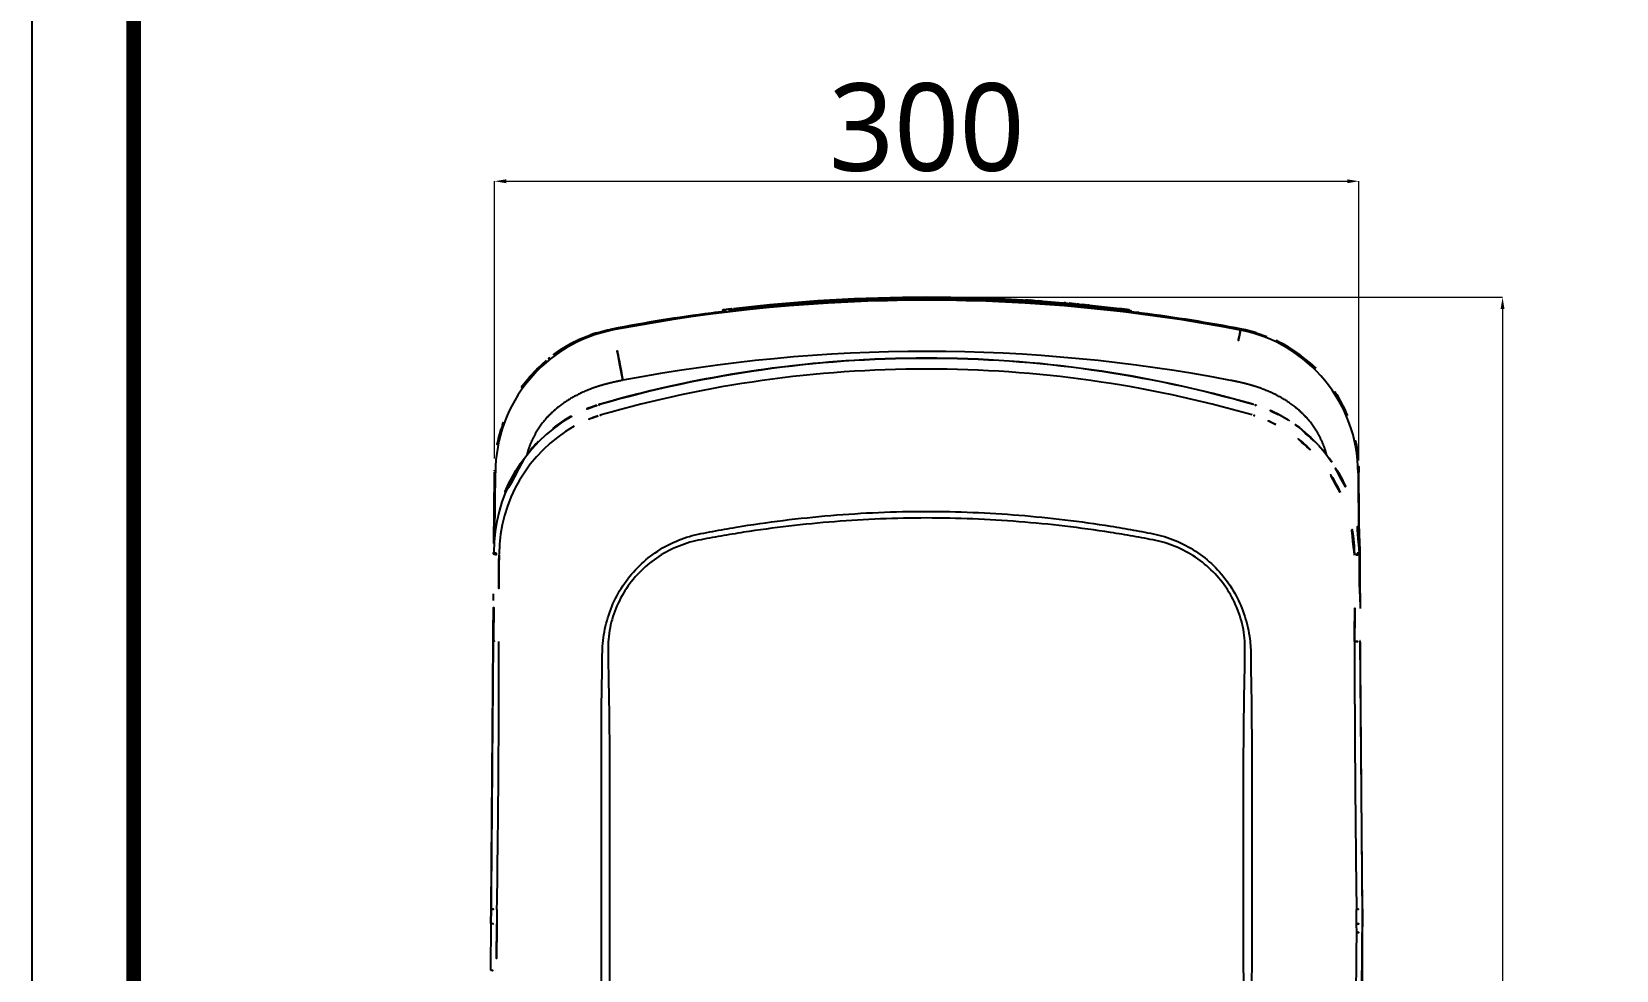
# Model space of a CAD drawing. Extents: x 16296660632 to 16296680496, y -37409619871 to -37409616057.
# Drawn here: x 16296678326 to 16296678869, y -37409616921 to -37409616600 of the extents above; entities that cross this region are included whole.
import ezdxf

# ---------------------------------------------------------------- set-up
doc = ezdxf.new("R2010")
doc.units = 0
doc.header["$LTSCALE"] = 10
doc.header["$MEASUREMENT"] = 0
doc.header["$PDMODE"] = 3
doc.header["$PDSIZE"] = -10
doc.layers.get('0').update_dxf_attribs({"linetype": 'CONTINUOUS'})
doc.layers.get('DEFPOINTS').update_dxf_attribs({"linetype": 'CONTINUOUS'})
for name, color, linetype in [('5', 7, 'CONTINUOUS'), ('BACK_CASE_DADA_2', 7, 'CONTINUOUS'), ('BACK_LED_PCB_CAS', 7, 'CONTINUOUS'), ('BACK_TOP_COVER', 7, 'CONTINUOUS'), ('FRONT_CASE_DADA_', 7, 'CONTINUOUS'), ('MIDDLE_CASE_DADA', 7, 'CONTINUOUS'), ('자바로고WINDOW', 7, 'CONTINUOUS')]:
    doc.layers.add(name, color=color, linetype=linetype)
doc.styles.add('Daelim Dimension', font='')
doc.styles.get('Daelim Dimension').set_extended_font_data('NanumGothic')
doc.dimstyles.new('DEFAULT', dxfattribs={"dimscale": 2, "dimtxt": 2, "dimasz": 2, "dimexe": 0, "dimexo": 2, "dimgap": 1, "dimtad": 1, "dimdec": 1, "dimzin": 9, "dimdsep": 46, "dimtxsty": 'Daelim Dimension', "dimcen": 0.5, "dimclrd": 252, "dimclre": 252, "dimclrt": 3, "dimadec": 1, "dimazin": 0, "dimtfac": 1, "dimtdec": 1, "dimtix": 1, "dimtmove": 0, "dimatfit": 3, "dimfxl": 1, "dimtolj": 1, "dimtzin": 1, "dimlwd": 9, "dimlwe": 9, "dimarcsym": 0})

# ---------------------------------------------------------------- blocks, each defined once
blk = doc.blocks.new('*D1')
at = {"layer": '5', "color": 5, "lineweight": 9, "transparency": 16777216}
for p, q in [((16296678484.891411, -37409616746.129936), (16296678484.891411, -37409616651.217453)), ((16296678488.891411, -37409616651.217453), (16296678776.81185, -37409616651.217453)), ((16296678780.81185, -37409616746.837349), (16296678780.81185, -37409616651.217453))]:
    blk.add_line(p, q, dxfattribs=at)
at = {"layer": '5', "color": 5, "transparency": 16777216}
for points in [[(16296678488.891411, -37409616650.550789), (16296678488.891411, -37409616651.884117), (16296678484.891411, -37409616651.217453)], [(16296678776.81185, -37409616650.550789), (16296678776.81185, -37409616651.884117), (16296678780.81185, -37409616651.217453)]]:
    blk.add_solid(points, dxfattribs=at)
at = {"layer": 'DEFPOINTS', "color": 0, "transparency": 16777216}
for p in [(16296678780.81185, -37409616651.217453), (16296678484.891411, -37409616750.129936), (16296678780.81185, -37409616750.837349)]:
    blk.add_point(p, dxfattribs=at)
at = {"layer": '5', "color": 7, "transparency": 16777216, "insert": (16296678632.851629, -37409616632.865517), "char_height": 30, "attachment_point": 5, "style": 'Daelim Dimension'}
blk.add_mtext('\\A1;300', dxfattribs=at)
blk = doc.blocks.new('*D2')
at = {"layer": '5', "color": 5, "lineweight": 9, "transparency": 16777216}
for p, q in [((16296678636.77738, -37409616690.96722), (16296678829.97749, -37409616690.96722)), ((16296678829.97749, -37409616694.96722), (16296678829.97749, -37409617244.3958)), ((16296678636.77738, -37409617248.3958), (16296678829.97749, -37409617248.3958))]:
    blk.add_line(p, q, dxfattribs=at)
at = {"layer": '5', "color": 5, "transparency": 16777216}
for points in [[(16296678829.31082, -37409616694.96722), (16296678830.64415, -37409616694.96722), (16296678829.97749, -37409616690.96722)], [(16296678829.31082, -37409617244.3958), (16296678830.64415, -37409617244.3958), (16296678829.97749, -37409617248.3958)]]:
    blk.add_solid(points, dxfattribs=at)
at = {"layer": 'DEFPOINTS', "color": 0, "transparency": 16777216}
for p in [(16296678632.77738, -37409616690.96722), (16296678632.77738, -37409617248.3958), (16296678829.97749, -37409617248.3958)]:
    blk.add_point(p, dxfattribs=at)
at = {"layer": '5', "color": 7, "transparency": 16777216, "insert": (16296678811.81869, -37409616969.6815), "char_height": 30, "attachment_point": 5, "rotation": 90, "style": 'Daelim Dimension'}
blk.add_mtext('\\A1;557', dxfattribs=at)

msp = doc.modelspace()

# ---------------------------------------------------------------- linework, layer by layer
at = {"ltscale": 0.5}
msp.add_lwpolyline([(16296678326.42292, -37409617646.812927), (16296680496.42292, -37409617646.812927), (16296680496.42292, -37409616056.812927), (16296678326.42292, -37409616056.812927)], close=True, dxfattribs=at)
at = {"color": 5, "linetype": 'ByBlock', "lineweight": 200, "const_width": 5}
msp.add_lwpolyline([(16296678361.316879, -37409617578.73053), (16296680461.316879, -37409617578.73053), (16296680461.316879, -37409616093.73053), (16296678361.316879, -37409616093.73053)], close=True, dxfattribs=at)
at = {"layer": 'BACK_CASE_DADA_2', "color": 7, "linetype": 'Continuous', "ltscale": 25.4}
for p, q in [((16296678559.148109, -37409616696.344681), (16296678559.007971, -37409616696.362923)), ((16296678560.32593, -37409616696.193321), (16296678559.148109, -37409616696.346443)), ((16296678559.148109, -37409616696.344681), (16296678559.148109, -37409616696.407143)), ((16296678562.67738, -37409616695.897217), (16296678560.32593, -37409616696.193321)), ((16296678702.87738, -37409616695.89534), (16296678702.87738, -37409616695.897018)), ((16296678705.459141, -37409616696.22065), (16296678706.406639, -37409616696.342842)), ((16296678706.406639, -37409616696.344727), (16296678706.406639, -37409616696.342842)), ((16296678519.87602, -37409616703.125168), (16296678523.5453, -37409616702.152443)), ((16296678740.670389, -37409616701.870697), (16296678740.670389, -37409616701.870537)), ((16296678742.011881, -37409616702.137459), (16296678741.81756, -37409616702.09343)), ((16296678742.011881, -37409616702.146553), (16296678742.011881, -37409616702.137459)), ((16296678742.011881, -37409616702.146553), (16296678742.012171, -37409616702.13752)), ((16296678742.011881, -37409616702.146584), (16296678742.011881, -37409616702.146553)), ((16296678745.67071, -37409616703.183037), (16296678745.680031, -37409616703.10881)), ((16296678745.680031, -37409616703.10881), (16296678749.2563, -37409616704.346321)), ((16296678508.34903, -37409616708.359413), (16296678508.8895, -37409616708.028687)), ((16296678510.854441, -37409616706.904861), (16296678508.8895, -37409616708.028687)), ((16296678510.854441, -37409616706.904861), (16296678510.855129, -37409616706.904503)), ((16296678760.621059, -37409616710.610924), (16296678756.69109, -37409616707.987839)), ((16296678499.605591, -37409616715.302933), (16296678502.722191, -37409616712.438507)), ((16296678764.85639, -37409616714.137779), (16296678760.621059, -37409616710.610924)), ((16296678764.85639, -37409616714.137779), (16296678766.002701, -37409616715.245613)), ((16296678780.49276, -37409616745.769257), (16296678780.52725, -37409616745.765953)), ((16296678484.685471, -37409616775.312462), (16296678484.872101, -37409616752.006157)), ((16296678484.872061, -37409616752.006157), (16296678484.88262, -37409616750.810333)), ((16296678780.818821, -37409616751.477272), (16296678780.81185, -37409616750.837349)), ((16296678780.822001, -37409616751.947121), (16296678780.818821, -37409616751.477272)), ((16296678780.81897, -37409616751.947121), (16296678780.822001, -37409616751.947121)), ((16296678780.822359, -37409616752.005791), (16296678780.822001, -37409616751.947121)), ((16296678781.0173, -37409616776.350853), (16296678780.822359, -37409616752.005791))]:
    msp.add_line(p, q, dxfattribs=at)
for centre, radius, start, end in [((16296678631.98782, -37409617256.973969), 565.341319, 97.41699067, 100.90486059), ((16296678706.22924, -37409616644.548668), 51.640606, 266.22788415, 266.27849346), ((16296678632.48262, -37409617264.98185), 573.423825, 82.688467683, 82.948450947), ((16296678634.054489, -37409617253.778648), 562.111659, 79.06646122, 82.60464454), ((16296678534.35347, -37409616750.350677), 49.39479, 107.04339322, 114.12067348), ((16296678534.48493, -37409616750.86171), 49.922622, 100.90837718, 102.65805771), ((16296678635.04925, -37409617248.533073), 556.772626, 78.94427616, 79.06455422), ((16296678730.50572, -37409616753.000053), 52.147827, 73.08292813, 77.25264977), ((16296678731.467079, -37409616750.076622), 49.068489, 59.06559322, 68.74377945), ((16296678534.15703, -37409616749.880173), 48.887895, 121.86378029, 127.11093261), ((16296678534.219629, -37409616750.048264), 49.064089, 114.12242713, 118.43780373), ((16296678533.897659, -37409616749.5224), 48.44713, 128.50350715, 130.05289937), ((16296678730.42972, -37409616750.80719), 50.299738, 25.52957436, 44.9908043), ((16296678535.384331, -37409616750.869614), 50.449059, 135.17031382, 160.1377476), ((16296678729.952669, -37409616751.068222), 50.842715, 24.04224721, 25.56345004), ((16296678729.908569, -37409616751.089317), 50.891585, 22.77277739, 24.04366746), ((16296678729.75573, -37409616751.150688), 51.056265, 6.05417214, 22.76993604), ((16296678535.96196, -37409616751.12915), 51.08034, 162.87091736, 165.02395214), ((16296678535.921061, -37409616751.111259), 51.035985, 160.08710527, 162.87641307), ((16296678729.7491, -37409616751.159286), 51.063766, 0.36107323, 6.06296976)]:
    msp.add_arc(centre, radius, start, end, dxfattribs=at)
at = {"layer": 'BACK_LED_PCB_CAS', "color": 7, "linetype": 'Continuous', "ltscale": 25.4}
for p, q in [((16296678562.77738, -37409616695.807327), (16296678562.77738, -37409616696.018913)), ((16296678566.77738, -37409616695.3797), (16296678566.718309, -37409616694.883202)), ((16296678566.77738, -37409616695.3797), (16296678566.77738, -37409616695.65213)), ((16296678698.836451, -37409616694.883202), (16296678698.77738, -37409616695.3797)), ((16296678698.77738, -37409616695.3797), (16296678698.77738, -37409616695.65213)), ((16296678702.77738, -37409616695.807327), (16296678702.77738, -37409616695.996986)), ((16296678702.77738, -37409616695.807327), (16296678702.77738, -37409616696.008202))]:
    msp.add_line(p, q, dxfattribs=at)
for centre, radius, start, end in [((16296678632.77738, -37409617250.103172), 559.135955, 83.21494236, 96.78505764), ((16296678632.77738, -37409617250.103172), 558.635955, 83.21494236, 96.78505764), ((16296678641.93924, -37409617417.356232), 725.878381, 95.943430095, 96.260939114), ((16296678563.27738, -37409616695.807327), 0.5, 97.14670412, 180), ((16296678702.27738, -37409616695.807327), 0.5, 0, 82.85329588)]:
    msp.add_arc(centre, radius, start, end, dxfattribs=at)
for points, knots in [([(16296678563.21517, -37409616695.311211), (16296678563.21517, -37409616695.311211), (16296678563.23805, -37409616695.308342), (16296678563.32762, -37409616695.297127), (16296678563.395439, -37409616695.288643), (16296678563.57214, -37409616695.266563), (16296678563.68021, -37409616695.25309), (16296678563.9354, -37409616695.221367), (16296678564.083639, -37409616695.202988), (16296678564.407049, -37409616695.163048), (16296678564.58345, -37409616695.141327), (16296678564.966351, -37409616695.094414), (16296678565.169241, -37409616695.069656), (16296678565.58947, -37409616695.018631), (16296678565.809561, -37409616694.992027), (16296678566.260099, -37409616694.937866), (16296678566.487921, -37409616694.910606), (16296678566.718309, -37409616694.883202)], [0, 0, 0, 0, 0.125, 0.125, 0.25, 0.25, 0.375, 0.375, 0.5, 0.5, 0.625, 0.625, 0.75, 0.75, 0.875, 0.875, 1, 1, 1, 1]), ([(16296678698.836451, -37409616694.883202), (16296678699.06687, -37409616694.910606), (16296678699.29348, -37409616694.937721), (16296678699.739361, -37409616694.991333), (16296678699.96089, -37409616695.018097), (16296678700.38414, -37409616695.069489), (16296678700.58497, -37409616695.093987), (16296678700.96525, -37409616695.140587), (16296678701.14572, -37409616695.162804), (16296678701.46958, -37409616695.202797), (16296678701.614981, -37409616695.220833), (16296678701.871929, -37409616695.252762), (16296678701.98177, -37409616695.266457), (16296678702.245781, -37409616695.299431), (16296678702.339581, -37409616695.311211), (16296678702.339581, -37409616695.311211)], [0, 0, 0, 0, 0.125, 0.125, 0.25, 0.25, 0.375, 0.375, 0.5, 0.5, 0.625, 0.625, 0.75, 0.75, 1, 1, 1, 1]), ([(16296678702.77738, -37409616695.807327), (16296678702.77738, -37409616695.807327), (16296678702.751329, -37409616695.804466), (16296678702.649309, -37409616695.793289), (16296678702.57206, -37409616695.784828), (16296678702.370689, -37409616695.762817), (16296678702.247499, -37409616695.749367), (16296678701.95657, -37409616695.717743), (16296678701.78746, -37409616695.699387), (16296678701.418369, -37409616695.6595), (16296678701.21703, -37409616695.637817), (16296678700.779961, -37409616695.590958), (16296678700.54797, -37409616695.566177), (16296678700.067801, -37409616695.515167), (16296678699.816441, -37409616695.488579), (16296678699.30126, -37409616695.434387), (16296678699.040779, -37409616695.40712), (16296678698.77738, -37409616695.3797)], [0, 0, 0, 0, 0.125, 0.125, 0.25, 0.25, 0.375, 0.375, 0.5, 0.5, 0.625, 0.625, 0.75, 0.75, 0.875, 0.875, 1, 1, 1, 1])]:
    msp.add_open_spline(points, degree=3, knots=knots, dxfattribs=at)
at = {"layer": 'BACK_TOP_COVER', "color": 7, "linetype": 'Continuous', "ltscale": 25.4}
for p, q in [((16296678665.45389, -37409616691.922859), (16296678665.45389, -37409616691.822693)), ((16296678665.454069, -37409616691.922867), (16296678665.454069, -37409616691.822701)), ((16296678667.469311, -37409616692.044487), (16296678667.469311, -37409616691.944313)), ((16296678668.07029, -37409616692.082176), (16296678668.07029, -37409616691.981979)), ((16296678668.27738, -37409616691.995499), (16296678668.27738, -37409616692.095306)), ((16296678669.27738, -37409616692.159843), (16296678669.27738, -37409616692.059624)), ((16296678669.48447, -37409616692.173424), (16296678669.48447, -37409616692.073196)), ((16296678669.48451, -37409616692.173424), (16296678669.48451, -37409616692.073196)), ((16296678672.10087, -37409616692.351723), (16296678672.10087, -37409616692.251472)), ((16296678679.077379, -37409616692.887482), (16296678679.077379, -37409616692.787132)), ((16296678680.454069, -37409616693.003593), (16296678680.454069, -37409616692.903221)), ((16296678682.469311, -37409616693.179718), (16296678682.469311, -37409616693.079323)), ((16296678683.07029, -37409616693.233673), (16296678683.07029, -37409616693.133263)), ((16296678683.27738, -37409616693.15255), (16296678683.27738, -37409616693.252411)), ((16296678683.777411, -37409616693.297989), (16296678683.777411, -37409616693.197571)), ((16296678683.777411, -37409616693.197571), (16296678683.77751, -37409616693.197578)), ((16296678683.77751, -37409616693.297997), (16296678683.77751, -37409616693.197578)), ((16296678684.77746, -37409616693.390488), (16296678684.77746, -37409616693.290047)), ((16296678687.10087, -37409616693.612396), (16296678687.10087, -37409616693.511917)), ((16296678688.477381, -37409616693.748497), (16296678688.477381, -37409616693.647987))]:
    msp.add_line(p, q, dxfattribs=at)
for centre, start, end in [((16296678632.77738, -37409617250.103172), 86.44340727, 86.65020512), ((16296678632.77738, -37409617250.103172), 86.38175548, 86.44340727), ((16296678632.77738, -37409617250.103172), 85.96785794, 86.23652759), ((16296678632.77738, -37409617250.103172), 85.10944713, 85.25091535), ((16296678632.77738, -37409617250.103172), 84.90212653, 85.10944713), ((16296678632.77738, -37409617250.103172), 84.84033865, 84.90212653), ((16296678632.777361, -37409617250.103172), 84.767588, 84.81902701), ((16296678632.77738, -37409617250.103172), 84.6647393, 84.767588), ((16296678632.77738, -37409617250.103172), 84.42552871, 84.6647393), ((16296678632.77738, -37409617250.103172), 84.28386108, 84.42552871)]:
    msp.add_arc(centre, 559.235955, start, end, dxfattribs=at)
msp.add_open_spline([(16296678668.27742, -37409616691.995117), (16296678668.27742, -37409616691.995117), (16296678668.2819, -37409616691.995399), (16296678668.29076, -37409616691.995956), (16296678668.303591, -37409616691.99678), (16296678668.32597, -37409616691.998207), (16296678668.35602, -37409616692.000122), (16296678668.386089, -37409616692.002037), (16296678668.424681, -37409616692.004501), (16296678668.468599, -37409616692.007309), (16296678668.512581, -37409616692.010117), (16296678668.56312, -37409616692.013359), (16296678668.61602, -37409616692.016747), (16296678668.669029, -37409616692.020157), (16296678668.72588, -37409616692.023819), (16296678668.78187, -37409616692.027443), (16296678668.837931, -37409616692.031052), (16296678668.89468, -37409616692.034721), (16296678668.947411, -37409616692.038139), (16296678669.000151, -37409616692.041557), (16296678669.050329, -37409616692.044823), (16296678669.093781, -37409616692.047653), (16296678669.137171, -37409616692.050468), (16296678669.175051, -37409616692.05294), (16296678669.20426, -37409616692.05484), (16296678669.2334, -37409616692.056747), (16296678669.2547, -37409616692.058144), (16296678669.26638, -37409616692.058899), (16296678669.27367, -37409616692.05938), (16296678669.27738, -37409616692.059624), (16296678669.27738, -37409616692.059624)], degree=3, knots=[0.49999663357, 0.49999663357, 0.49999663357, 0.49999663357, 0.53697166201, 0.53697166201, 0.53697166201, 0.59051285164, 0.59051285164, 0.59051285164, 0.64409847776, 0.64409847776, 0.64409847776, 0.69777982323, 0.69777982323, 0.69777982323, 0.75156796472, 0.75156796472, 0.75156796472, 0.80542798477, 0.80542798477, 0.80542798477, 0.85929248539, 0.85929248539, 0.85929248539, 0.91309036997, 0.91309036997, 0.91309036997, 0.96677904018, 0.96677904018, 0.96677904018, 1, 1, 1, 1], dxfattribs=at)
at = {"layer": 'FRONT_CASE_DADA_', "color": 7, "linetype": 'Continuous', "ltscale": 25.4}
for p, q in [((16296678519.87541, -37409616727.913368), (16296678519.9027, -37409616727.999893)), ((16296678520.91431, -37409616727.604881), (16296678521.07192, -37409616727.559464)), ((16296678520.91431, -37409616727.604881), (16296678520.93885, -37409616727.692192)), ((16296678744.251949, -37409616731.250549), (16296678744.23291, -37409616731.245117)), ((16296678744.61557, -37409616727.693413), (16296678744.635201, -37409616727.623558)), ((16296678744.635389, -37409616727.622887), (16296678744.636129, -37409616727.620239)), ((16296678744.635559, -37409616727.700363), (16296678744.635389, -37409616727.625763)), ((16296678744.635571, -37409616727.620796), (16296678744.639879, -37409616727.606071)), ((16296678745.67988, -37409616727.909126), (16296678745.646761, -37409616727.899147)), ((16296678745.67988, -37409616727.913612), (16296678745.654209, -37409616727.996002)), ((16296678745.654209, -37409616727.996002), (16296678745.654779, -37409616727.99633)), ((16296678745.68116, -37409616727.909508), (16296678745.67988, -37409616727.909126)), ((16296678745.67988, -37409616727.909126), (16296678745.67988, -37409616727.913612)), ((16296678745.68116, -37409616727.909508), (16296678745.67988, -37409616727.913612)), ((16296678753.21475, -37409616731.016823), (16296678753.17263, -37409616731.097481)), ((16296678753.17263, -37409616731.097481), (16296678753.172729, -37409616731.097588)), ((16296678756.693581, -37409616733.009033), (16296678753.21475, -37409616731.016823)), ((16296678511.22559, -37409616731.645142), (16296678511.22559, -37409616731.749519)), ((16296678756.693581, -37409616733.009033), (16296678756.693581, -37409616733.009064)), ((16296678763.346359, -37409616738.00795), (16296678760.437599, -37409616735.603104)), ((16296678499.864901, -37409616740.346786), (16296678499.864901, -37409616740.346878)), ((16296678765.740219, -37409616740.30304), (16296678763.346359, -37409616738.00795)), ((16296678765.670919, -37409616740.369766), (16296678765.671141, -37409616740.370003)), ((16296678765.740219, -37409616740.30304), (16296678765.67095, -37409616740.369751)), ((16296678765.67095, -37409616740.369751), (16296678765.671049, -37409616740.36985)), ((16296678765.671141, -37409616740.370003), (16296678765.67095, -37409616740.369751)), ((16296678766.951639, -37409616741.585938), (16296678765.740219, -37409616740.30304)), ((16296678494.99514, -37409616746.124557), (16296678494.99514, -37409616746.124634)), ((16296678776.18416, -37409616755.876137), (16296678776.18449, -37409616755.876869)), ((16296678776.281851, -37409616755.833191), (16296678776.18432, -37409616755.876297)), ((16296678776.18432, -37409616755.876297), (16296678776.184401, -37409616755.876503)), ((16296678776.18449, -37409616755.876869), (16296678776.18432, -37409616755.876297)), ((16296678484.566509, -37409616778.849113), (16296678484.566771, -37409616778.739197)), ((16296678484.689989, -37409616778.849113), (16296678484.566509, -37409616778.849113)), ((16296678484.690201, -37409616778.739059), (16296678484.566771, -37409616778.739197)), ((16296678484.57085, -37409616778.325027), (16296678484.69409, -37409616778.325363)), ((16296678484.689989, -37409616778.849113), (16296678484.690189, -37409616778.739059)), ((16296678486.428801, -37409616779.265633), (16296678486.426069, -37409616779.38015)), ((16296678779.27389, -37409616779.272011), (16296678779.265169, -37409616778.901352)), ((16296678781.001909, -37409616778.375313), (16296678781.123529, -37409616778.375137)), ((16296678781.0054, -37409616778.37532), (16296678781.005989, -37409616778.739159)), ((16296678781.006001, -37409616778.739159), (16296678781.11887, -37409616778.739281)), ((16296678781.118839, -37409616778.738617), (16296678781.12661, -37409616778.738617)), ((16296678781.127781, -37409616778.738617), (16296678781.12661, -37409616778.738617)), ((16296678781.12701, -37409616778.375137), (16296678781.127781, -37409616778.738617)), ((16296678781.127781, -37409616778.738617), (16296678781.12804, -37409616778.848297)), ((16296678483.688959, -37409616900.454308), (16296678484.414499, -37409616808.656914)), ((16296678484.414499, -37409616808.656914), (16296678484.414511, -37409616808.655228)), ((16296678484.414499, -37409616808.656914), (16296678484.52704, -37409616808.657753)), ((16296678781.27878, -37409616808.656921), (16296678781.16898, -37409616808.657753)), ((16296678781.27877, -37409616808.655113), (16296678781.28005, -37409616808.655113)), ((16296678782.00559, -37409616900.454247), (16296678781.28005, -37409616808.655113)), ((16296678483.6462, -37409616905.454491), (16296678483.68895, -37409616900.455849)), ((16296678483.68895, -37409616900.455849), (16296678483.688959, -37409616900.454308)), ((16296678483.79236, -37409616900.456673), (16296678483.68895, -37409616900.455849)), ((16296678483.747049, -37409616905.455582), (16296678483.79236, -37409616900.456673)), ((16296678485.71995, -37409616900.571701), (16296678485.672991, -37409616905.57473)), ((16296678780.02256, -37409616905.566109), (16296678779.977539, -37409616900.571289)), ((16296678782.003889, -37409616900.455833), (16296678781.903589, -37409616900.455833)), ((16296678781.903589, -37409616900.455833), (16296678781.947029, -37409616905.454491)), ((16296678781.903601, -37409616900.457001), (16296678781.903589, -37409616900.455833)), ((16296678782.003889, -37409616900.456627), (16296678782.00559, -37409616900.454247)), ((16296678782.003889, -37409616900.456207), (16296678782.003889, -37409616900.455833)), ((16296678782.003889, -37409616900.456207), (16296678782.003889, -37409616900.456627)), ((16296678782.00559, -37409616900.454247), (16296678782.046499, -37409616905.454491)), ((16296678483.6462, -37409616905.454491), (16296678483.488791, -37409616921.454491)), ((16296678483.581289, -37409616921.454491), (16296678483.747061, -37409616905.454491)), ((16296678483.747061, -37409616905.454491), (16296678483.6462, -37409616905.454491)), ((16296678483.747061, -37409616905.454491), (16296678483.747049, -37409616905.455582)), ((16296678780.044371, -37409616908.538078), (16296678780.02256, -37409616905.566109)), ((16296678781.947029, -37409616905.454491), (16296678782.037769, -37409616905.454491)), ((16296678781.947029, -37409616905.454491), (16296678781.967779, -37409616908.456573)), ((16296678781.967779, -37409616908.456573), (16296678782.067261, -37409616908.456573)), ((16296678782.045679, -37409616905.454514), (16296678782.037769, -37409616905.454643)), ((16296678782.045679, -37409616905.454491), (16296678782.046499, -37409616905.454491)), ((16296678483.581289, -37409616921.454491), (16296678483.488791, -37409616921.454491)), ((16296678483.58131, -37409616921.454514), (16296678483.581289, -37409616921.454491))]:
    msp.add_line(p, q, dxfattribs=at)
for centre, radius, start, end in [((16296678632.730181, -37409617115.476562), 403.576535, 89.99322445, 106.08138235), ((16296678632.74193, -37409617115.550636), 403.741684, 89.99497298, 106.05665856), ((16296678632.82781, -37409617115.410912), 403.601953, 73.91671146, 90.00721268), ((16296678632.839451, -37409617115.339104), 403.439067, 73.91533029, 90.00874264), ((16296678632.439911, -37409617116.990631), 401.433743, 89.9518062, 106.06419439), ((16296678633.2603, -37409617115.919579), 400.362845, 73.9078994, 90.06906684), ((16296678534.29051, -37409616773.216042), 47.540833, 107.62971305, 119.02293049), ((16296678534.26642, -37409616773.154114), 47.383754, 107.64606282, 119.09493912), ((16296678535.2967, -37409616777.038254), 47.889695, 108.13221627, 118.96599429), ((16296678531.861641, -37409616766.394386), 40.304714, 105.76027839, 107.27602814), ((16296678530.917459, -37409616763.193207), 36.87676, 105.6996168, 107.3789282), ((16296678530.217501, -37409616761.952606), 31.97277, 106.08816708, 107.89520997), ((16296678733.140989, -37409616770.040977), 40.35035, 72.61212714, 74.01643072), ((16296678731.063709, -37409616776.36499), 50.521695, 73.21402269, 74.41694652), ((16296678727.3911, -37409616788.741623), 63.522247, 73.2983064, 74.24406089), ((16296678730.295429, -37409616777.306923), 48.137699, 62.72891272, 71.96440947), ((16296678731.392321, -37409616773.234543), 47.433249, 62.66595956, 72.5012467), ((16296678731.350019, -37409616773.341087), 47.638329, 62.67915732, 72.49232844), ((16296678730.59589, -37409616774.588829), 49.002062, 44.29229906, 62.56566607), ((16296678537.91449, -37409616777.797241), 53.223022, 120.09630873, 180.5687184), ((16296678537.316959, -37409616779.329918), 50.877336, 119.70669727, 179.45182797), ((16296678535.44075, -37409616774.993813), 49.659414, 122.80692909, 135.75777884), ((16296678534.51767, -37409616773.629982), 48.012993, 119.02028751, 122.7627648), ((16296678730.321079, -37409616777.11879), 47.958776, 44.94946223, 62.65325379), ((16296678730.42688, -37409616774.919144), 49.461048, 52.64488066, 57.92298152), ((16296678537.12751, -37409616776.695053), 52.054698, 135.71187538, 144.036229), ((16296678727.624861, -37409616777.481842), 53.148965, 23.98579064, 44.28789569), ((16296678727.558189, -37409616777.574638), 53.35757, 38.81846486, 42.41405226), ((16296678539.75671, -37409616778.402901), 55.185916, 144.20408934, 179.91913046), ((16296678728.38406, -37409616779.015823), 50.669894, 24.80457205, 44.92032974), ((16296678727.6404, -37409616777.509087), 53.252428, 34.42206568, 38.81901095), ((16296678727.626949, -37409616777.517433), 53.268241, 24.0211647, 34.42145799), ((16296678725.896, -37409616780.093674), 53.380646, 1.27959267, 24.73430587), ((16296678725.60037, -37409616778.477127), 55.403368, 0.10534892, 24.07478071), ((16296678725.68815, -37409616778.490913), 55.435494, 0.11977425, 24.12457975), ((16296673197.480221, -37409616766.789543), 5287.100052, 359.546252512, 359.869297477), ((16296673549.650869, -37409616766.776894), 4935.053878, 359.513903144, 359.859680339), ((16296678461.603979, -37409616778.304893), 22.966877, 358.91978293, 359.94972982), ((16296679420.874479, -37409616794.763023), 934.575012, 179.057063479, 180.863806454), ((16296678450.19165, -37409616777.925774), 36.261907, 357.88248725, 358.55031474), ((16296677830.178631, -37409616794.581459), 949.218726, 359.138817687, 0.924136998), ((16296683726.899759, -37409616766.756569), 4945.908282, 180.139008268, 180.485222623), ((16296684068.143551, -37409616766.790154), 5287.029263, 180.130702523, 180.453747488), ((16296684103.263901, -37409616766.582123), 5322.151434, 180.219440919, 180.452873252), ((16296672192.55138, -37409616807.659309), 6293.854418, 359.1541188642, 359.9890716975), ((16296686211.986521, -37409616799.006264), 7432.702942, 180.0760609419, 180.7829280466), ((16296678485.52157, -37409616887.687241), 12.885982, 262.28799027, 270.8820613), ((16296678780.177731, -37409616887.658302), 12.914539, 269.11181956, 277.67990933), ((16296678485.487921, -37409616892.941032), 12.63505, 262.08053357, 270.83921399), ((16296677217.13933, -37409616903.898949), 1562.911969, 358.443619547, 359.829955461), ((16296678780.227859, -37409616892.459938), 13.107777, 269.10253163, 277.53643717), ((16296678780.36772, -37409616893.314041), 15.227466, 268.78347499, 276.03166348), ((16296677097.8729, -37409616902.142921), 1684.106722, 358.494343788, 359.785367502), ((16296665713.6605, -37409616928.125877), 13068.421567, 359.9200047238, 0.0861151245), ((16296678485.22352, -37409616908.558479), 13.000162, 262.74290465, 271.19870657)]:
    msp.add_arc(centre, radius, start, end, dxfattribs=at)
for centre, major_axis, ratio, start_param, end_param in [((16296678488.689369, -37409616778.845139), (-3.999993, 0.007599), 0.1634877613, 0.0176913475, 0.9696719171), ((16296678488.52632, -37409616808.687683), (-3.999858, 0.0337), 0.0539486947, 0.0174787493, 1.0124407507), ((16296678777.169701, -37409616808.687668), (3.999858, 0.033651), 0.0532532028, 5.2706816079, 6.2657072114), ((16296678782.971649, -37409616905.454491), (0.340397, -53), 0.0174549285, 4.7122768747, 4.7689741406)]:
    msp.add_ellipse(centre, major_axis=major_axis, ratio=ratio, start_param=start_param, end_param=end_param, dxfattribs=at)
for points, knots in [([(16296678744.61557, -37409616727.693413), (16296678744.615231, -37409616727.694687), (16296678744.61525, -37409616727.694687), (16296678744.615271, -37409616727.694702), (16296678744.62203, -37409616727.696587), (16296678744.628799, -37409616727.698471), (16296678744.635559, -37409616727.700363)], [0, 0, 0, 0, 0.002813418, 0.002813418, 0.002813418, 1, 1, 1, 1]), ([(16296678524.80229, -37409617185.530083), (16296678523.774969, -37409617183.109787), (16296678522.984039, -37409617180.62484), (16296678522.14192, -37409617176.824387), (16296678521.918819, -37409617175.544167), (16296678521.589649, -37409617172.956512), (16296678521.46242, -37409617171.644531), (16296678521.44471, -37409617169.672379), (16296678521.4624, -37409617169.014992), (16296678521.470169, -37409617167.700233), (16296678521.4725, -37409617167.042839), (16296678521.478729, -37409617165.070686), (16296678521.481039, -37409617163.755913), (16296678521.4814, -37409617159.8116), (16296678521.47883, -37409617157.182053), (16296678521.479099, -37409617144.034332), (16296678521.476959, -37409617133.516159), (16296678521.472759, -37409617101.961632), (16296678521.47073, -37409617080.925293), (16296678521.4722, -37409617038.852577), (16296678521.47407, -37409617017.816231), (16296678521.465389, -37409616986.261673), (16296678521.46389, -37409616975.743469), (16296678521.475929, -37409616954.707108), (16296678521.46892, -37409616944.18898), (16296678521.48415, -37409616923.154251), (16296678521.44803, -37409616912.637573), (16296678521.449921, -37409616891.604073), (16296678521.452921, -37409616881.087044), (16296678521.45594, -37409616865.311256), (16296678521.455851, -37409616860.052689), (16296678521.45048, -37409616849.535782), (16296678521.4384, -37409616844.27681), (16296678521.48975, -37409616833.764771), (16296678521.54385, -37409616828.511383), (16296678521.691179, -37409616820.635353), (16296678521.736219, -37409616818.009407), (16296678521.77804, -37409616814.069191), (16296678521.784889, -37409616812.755363), (16296678521.83102, -37409616810.1306), (16296678521.984039, -37409616808.82814), (16296678522.53335, -37409616804.926048), (16296678523.138559, -37409616802.341583), (16296678524.83374, -37409616797.20948), (16296678525.916451, -37409616794.725777), (16296678528.516159, -37409616790.070778), (16296678530.04715, -37409616787.861313), (16296678533.513639, -37409616783.762611), (16296678535.416861, -37409616781.908592), (16296678539.560459, -37409616778.576073), (16296678541.82546, -37409616777.080063), (16296678546.55751, -37409616774.592247), (16296678549.027031, -37409616773.593002), (16296678552.89159, -37409616772.464859), (16296678554.21348, -37409616772.165321), (16296678556.88273, -37409616771.632103), (16296678558.218599, -37409616771.373413), (16296678562.22982, -37409616770.619797), (16296678564.90872, -37409616770.14711), (16296678578.325649, -37409616767.920937), (16296678589.131689, -37409616766.583382), (16296678610.889669, -37409616764.761963), (16296678621.8318, -37409616764.276398), (16296678632.77738, -37409616764.276512)], [0, 0, 0, 0, 0.015625, 0.015625, 0.0234375, 0.0234375, 0.03125, 0.03125, 0.03515625, 0.03515625, 0.0390625, 0.0390625, 0.046875, 0.046875, 0.0625, 0.0625, 0.125, 0.125, 0.25, 0.25, 0.375, 0.375, 0.4375, 0.4375, 0.5, 0.5, 0.5625, 0.5625, 0.625, 0.625, 0.65625, 0.65625, 0.6875, 0.6875, 0.71875, 0.71875, 0.734375, 0.734375, 0.7421875, 0.7421875, 0.75, 0.75, 0.765625, 0.765625, 0.78125, 0.78125, 0.796875, 0.796875, 0.8125, 0.8125, 0.828125, 0.828125, 0.84375, 0.84375, 0.8515625, 0.8515625, 0.859375, 0.859375, 0.875, 0.875, 0.9375, 0.9375, 1, 1, 1, 1]), ([(16296678632.77738, -37409616766.543701), (16296678622.22401, -37409616766.543617), (16296678611.730089, -37409616766.983917), (16296678590.845791, -37409616768.631157), (16296678580.455931, -37409616769.842323), (16296678567.533199, -37409616771.853218), (16296678564.95187, -37409616772.280197), (16296678559.795759, -37409616773.185341), (16296678557.21883, -37409616773.645126), (16296678552.081369, -37409616774.700722), (16296678549.53512, -37409616775.500122), (16296678544.73971, -37409616777.5411), (16296678542.45689, -37409616778.784843), (16296678538.131229, -37409616781.750847), (16296678536.143311, -37409616783.441566), (16296678532.55271, -37409616787.175591), (16296678530.923691, -37409616789.249367), (16296678528.13332, -37409616793.675339), (16296678526.980761, -37409616796.008957), (16296678525.140421, -37409616800.912804), (16296678524.44326, -37409616803.502182), (16296678523.905239, -37409616807.398567), (16296678523.799089, -37409616808.704964), (16296678523.742821, -37409616811.333488), (16296678523.767269, -37409616812.653214), (16296678523.81143, -37409616816.610413), (16296678523.85405, -37409616819.249786), (16296678523.994061, -37409616827.166611), (16296678524.104071, -37409616832.444313), (16296678524.266411, -37409616848.277237), (16296678524.21574, -37409616858.833153), (16296678524.20784, -37409616879.945808), (16296678524.212919, -37409616890.502213), (16296678524.214479, -37409616911.614502), (16296678524.217649, -37409616922.170403), (16296678524.17631, -37409616943.284073), (16296678524.214211, -37409616953.842056), (16296678524.2024, -37409616974.958061), (16296678524.199181, -37409616985.516068), (16296678524.20018, -37409617017.190079), (16296678524.19327, -37409617038.306061), (16296678524.182079, -37409617080.53801), (16296678524.17944, -37409617101.653976), (16296678524.178619, -37409617133.32795), (16296678524.17885, -37409617143.885941), (16296678524.17749, -37409617159.722923), (16296678524.178089, -37409617165.003708), (16296678524.278669, -37409617172.919327), (16296678524.55192, -37409617175.516991), (16296678525.681101, -37409617180.612953), (16296678526.531111, -37409617183.141617), (16296678527.620649, -37409617185.518913)], [0, 0, 0, 0, 0.0625, 0.0625, 0.125, 0.125, 0.140625, 0.140625, 0.15625, 0.15625, 0.171875, 0.171875, 0.1875, 0.1875, 0.203125, 0.203125, 0.21875, 0.21875, 0.234375, 0.234375, 0.25, 0.25, 0.2578125, 0.2578125, 0.265625, 0.265625, 0.28125, 0.28125, 0.3125, 0.3125, 0.375, 0.375, 0.4375, 0.4375, 0.5, 0.5, 0.5625, 0.5625, 0.625, 0.625, 0.75, 0.75, 0.875, 0.875, 0.9375, 0.9375, 0.96875, 0.96875, 0.984375, 0.984375, 1, 1, 1, 1]), ([(16296678632.77738, -37409616764.276512), (16296678643.373739, -37409616764.276604), (16296678653.92095, -37409616764.730598), (16296678674.92938, -37409616766.431824), (16296678685.390249, -37409616767.682442), (16296678698.411921, -37409616769.769493), (16296678701.011909, -37409616770.212799), (16296678704.89934, -37409616770.917023), (16296678706.193331, -37409616771.158417), (16296678708.77751, -37409616771.655228), (16296678710.07094, -37409616771.897301), (16296678713.92248, -37409616772.739967), (16296678716.43754, -37409616773.565437), (16296678721.28367, -37409616775.699173), (16296678723.55621, -37409616776.988213), (16296678727.837709, -37409616779.962212), (16296678729.86381, -37409616781.669037), (16296678733.531441, -37409616785.408401), (16296678735.17313, -37409616787.430077), (16296678738.077761, -37409616791.781487), (16296678739.343889, -37409616794.136047), (16296678741.38287, -37409616798.98423), (16296678742.183451, -37409616801.489662), (16296678743.052219, -37409616805.369431), (16296678743.28297, -37409616806.690552), (16296678743.54151, -37409616808.671837), (16296678743.613239, -37409616809.332581), (16296678743.74371, -37409616810.654167), (16296678743.74939, -37409616811.316406), (16296678743.79347, -37409616814.627533), (16296678743.81267, -37409616817.277412), (16296678743.94418, -37409616825.225166), (16296678744.03215, -37409616830.523201), (16296678744.11116, -37409616841.121849), (16296678744.111509, -37409616846.422394), (16296678744.09823, -37409616857.025101), (16296678744.09923, -37409616862.3265), (16296678744.09798, -37409616878.230949), (16296678744.099951, -37409616888.833946), (16296678744.103769, -37409616910.039429), (16296678744.08042, -37409616920.641891), (16296678744.086201, -37409616941.848877), (16296678744.086149, -37409616952.45359), (16296678744.087379, -37409616973.663437), (16296678744.09136, -37409616984.268387), (16296678744.081751, -37409617016.083199), (16296678744.083099, -37409617037.293037), (16296678744.08395, -37409617079.7127), (16296678744.08177, -37409617100.922531), (16296678744.07748, -37409617132.737267), (16296678744.07543, -37409617143.342163), (16296678744.075569, -37409617159.249619), (16296678744.043751, -37409617164.550797), (16296678744.118019, -37409617171.18206), (16296678744.006901, -37409617172.503166), (16296678743.69816, -37409617175.142052), (16296678743.48185, -37409617176.459038), (16296678742.6395, -37409617180.402344), (16296678741.80899, -37409617183.040604), (16296678740.75231, -37409617185.530083)], [0, 0, 0, 0, 0.0625, 0.0625, 0.125, 0.125, 0.140625, 0.140625, 0.1484375, 0.1484375, 0.15625, 0.15625, 0.171875, 0.171875, 0.1875, 0.1875, 0.203125, 0.203125, 0.21875, 0.21875, 0.234375, 0.234375, 0.25, 0.25, 0.2578125, 0.2578125, 0.26171875, 0.26171875, 0.265625, 0.265625, 0.28125, 0.28125, 0.3125, 0.3125, 0.34375, 0.34375, 0.375, 0.375, 0.4375, 0.4375, 0.5, 0.5, 0.5625, 0.5625, 0.625, 0.625, 0.75, 0.75, 0.875, 0.875, 0.9375, 0.9375, 0.96875, 0.96875, 0.9765625, 0.9765625, 0.984375, 0.984375, 1, 1, 1, 1]), ([(16296678737.933969, -37409617185.518913), (16296678739.027929, -37409617183.131897), (16296678739.865511, -37409617180.63736), (16296678740.995319, -37409617175.561378), (16296678741.275009, -37409617172.939781), (16296678741.377199, -37409617165.034363), (16296678741.376961, -37409617159.763893), (16296678741.375521, -37409617143.952477), (16296678741.375719, -37409617133.411537), (16296678741.37495, -37409617101.788727), (16296678741.37261, -37409617080.706848), (16296678741.362181, -37409617038.543098), (16296678741.355671, -37409617017.461227), (16296678741.35672, -37409616985.838402), (16296678741.354191, -37409616975.297462), (16296678741.344179, -37409616954.215584), (16296678741.38743, -37409616943.674637), (16296678741.34293, -37409616922.593193), (16296678741.339319, -37409616912.054314), (16296678741.336069, -37409616890.976227), (16296678741.34392, -37409616880.436218), (16296678741.340389, -37409616859.356567), (16296678741.288401, -37409616848.816933), (16296678741.443199, -37409616833.009163), (16296678741.54854, -37409616827.740189), (16296678741.69503, -37409616819.83638), (16296678741.736971, -37409616817.201561), (16296678741.785351, -37409616813.251343), (16296678741.80208, -37409616811.934753), (16296678741.78619, -37409616809.304764), (16296678741.70504, -37409616807.993843), (16296678741.23192, -37409616804.074203), (16296678740.574619, -37409616801.458733), (16296678738.79398, -37409616796.511253), (16296678737.66893, -37409616794.14782), (16296678734.91712, -37409616789.651207), (16296678733.31687, -37409616787.56073), (16296678729.756611, -37409616783.76368), (16296678727.76189, -37409616782.026917), (16296678723.47574, -37409616779.01458), (16296678721.202141, -37409616777.741737), (16296678716.401621, -37409616775.637543), (16296678713.855671, -37409616774.809952), (16296678710.005079, -37409616773.978798), (16296678708.713671, -37409616773.745361), (16296678706.133539, -37409616773.262367), (16296678704.842171, -37409616773.027657), (16296678700.964291, -37409616772.342941), (16296678698.37406, -37409616771.912033), (16296678685.398491, -37409616769.881142), (16296678674.923849, -37409616768.652473), (16296678653.88953, -37409616766.985863), (16296678643.34749, -37409616766.543793), (16296678632.77738, -37409616766.543701)], [0, 0, 0, 0, 0.015625, 0.015625, 0.03125, 0.03125, 0.0625, 0.0625, 0.125, 0.125, 0.25, 0.25, 0.375, 0.375, 0.4375, 0.4375, 0.5, 0.5, 0.5625, 0.5625, 0.625, 0.625, 0.6875, 0.6875, 0.71875, 0.71875, 0.734375, 0.734375, 0.7421875, 0.7421875, 0.75, 0.75, 0.765625, 0.765625, 0.78125, 0.78125, 0.796875, 0.796875, 0.8125, 0.8125, 0.828125, 0.828125, 0.84375, 0.84375, 0.8515625, 0.8515625, 0.859375, 0.859375, 0.875, 0.875, 0.9375, 0.9375, 1, 1, 1, 1]), ([(16296678484.690201, -37409616778.736877), (16296678484.690269, -37409616778.670189), (16296678484.691059, -37409616778.605843), (16296678484.691919, -37409616778.541962), (16296678484.69244, -37409616778.502899), (16296678484.692989, -37409616778.463982), (16296678484.693411, -37409616778.425217), (16296678484.69375, -37409616778.392853), (16296678484.69401, -37409616778.360588), (16296678484.69409, -37409616778.328377), (16296678484.69409, -37409616778.328346), (16296678484.69409, -37409616778.328339), (16296678484.69409, -37409616778.325363)], [0, 0, 0, 0, 0.4713292319, 0.4713292319, 0.4713292319, 0.7593957077, 0.7593957077, 0.7593957077, 0.9998545315, 0.9998545315, 0.9998545315, 1, 1, 1, 1]), ([(16296678484.690201, -37409616778.736877), (16296678484.701191, -37409616778.838333), (16296678484.866261, -37409616778.941788), (16296678485.468309, -37409616779.125633), (16296678485.904779, -37409616779.205879), (16296678486.428801, -37409616779.265633)], [0, 0, 0, 0, 0.5, 0.5, 1, 1, 1, 1]), ([(16296678484.69409, -37409616778.325363), (16296678484.70521, -37409616778.424423), (16296678484.871281, -37409616778.526123), (16296678485.476669, -37409616778.706459), (16296678485.915461, -37409616778.78495), (16296678486.44195, -37409616778.843102)], [0, 0, 0, 0, 0.5, 0.5, 1, 1, 1, 1]), ([(16296678781.005989, -37409616778.739159), (16296678781.00042, -37409616778.791733), (16296678780.957109, -37409616778.843193), (16296678780.79767, -37409616778.943993), (16296678780.67963, -37409616778.993568), (16296678780.38089, -37409616779.085426), (16296678780.19836, -37409616779.128609), (16296678779.771151, -37409616779.207611), (16296678779.53553, -37409616779.241989), (16296678779.27389, -37409616779.272011)], [0, 0, 0, 0, 0.25, 0.25, 0.5, 0.5, 0.75, 0.75, 1, 1, 1, 1]), ([(16296678781.003651, -37409616778.375313), (16296678780.99432, -37409616778.478249), (16296678780.82905, -37409616778.580887), (16296678780.226419, -37409616778.763046), (16296678779.78957, -37409616778.842407), (16296678779.26333, -37409616778.901619)], [0, 0, 0, 0, 0.5, 0.5, 1, 1, 1, 1]), ([(16296678483.79236, -37409616900.456673), (16296678483.914619, -37409616885.156517), (16296678484.03697, -37409616869.856537), (16296678484.22036, -37409616846.906319), (16296678484.281481, -37409616839.256241), (16296678484.37318, -37409616827.781143), (16296678484.403749, -37409616823.956108), (16296678484.449591, -37409616818.218536), (16296678484.464861, -37409616816.306007), (16296678484.487789, -37409616813.437233), (16296678484.495449, -37409616812.481003), (16296678484.511049, -37409616810.569054), (16296678484.51899, -37409616809.613297), (16296678484.52704, -37409616808.657753)], [0, 0, 0, 0, 0.5, 0.5, 0.75, 0.75, 0.875, 0.875, 0.9375, 0.9375, 0.96875, 0.96875, 1, 1, 1, 1]), ([(16296678781.16898, -37409616808.657753), (16296678781.177019, -37409616809.613312), (16296678781.18494, -37409616810.569077), (16296678781.20052, -37409616812.481087), (16296678781.20817, -37409616813.43734), (16296678781.231091, -37409616816.306129), (16296678781.246361, -37409616818.218674), (16296678781.2922, -37409616823.956253), (16296678781.322769, -37409616827.781288), (16296678781.41448, -37409616839.256409), (16296678781.475599, -37409616846.906509), (16296678781.658991, -37409616869.856781), (16296678781.781349, -37409616885.156807), (16296678781.903601, -37409616900.457001)], [0, 0, 0, 0, 0.03125, 0.03125, 0.0625, 0.0625, 0.125, 0.125, 0.25, 0.25, 0.5, 0.5, 1, 1, 1, 1]), ([(16296678485.672991, -37409616905.57473), (16296678485.63492, -37409616909.10862), (16296678485.596239, -37409616912.642517), (16296678485.556561, -37409616916.176392), (16296678485.53643, -37409616917.969543), (16296678485.51606, -37409616919.762672), (16296678485.495489, -37409616921.555801)], [0, 0, 0, 0, 0.6633863904, 0.6633863904, 0.6633863904, 1, 1, 1, 1])]:
    msp.add_open_spline(points, degree=3, knots=knots, dxfattribs=at)
at = {"layer": 'MIDDLE_CASE_DADA', "color": 7, "linetype": 'Continuous', "ltscale": 25.4}
for p, q in [((16296678559.148109, -37409616696.344704), (16296678562.67738, -37409616695.897003)), ((16296678562.67738, -37409616695.999634), (16296678562.67738, -37409616695.897011)), ((16296678702.87738, -37409616695.897011), (16296678702.87738, -37409616695.999634)), ((16296678706.406639, -37409616696.344681), (16296678702.87738, -37409616695.897018)), ((16296678519.87598, -37409616703.124977), (16296678514.167709, -37409616705.268738)), ((16296678519.876051, -37409616703.125313), (16296678523.54529, -37409616702.152443)), ((16296678523.54529, -37409616702.152451), (16296678525.0376, -37409616701.841148)), ((16296678525.0376, -37409616701.841148), (16296678525.44483, -37409616702.159988)), ((16296678740.26326, -37409616702.1894), (16296678740.670389, -37409616701.870697)), ((16296678742.011881, -37409616702.148773), (16296678740.670389, -37409616701.870697)), ((16296678745.67988, -37409616703.110023), (16296678742.011881, -37409616702.148773)), ((16296678510.855129, -37409616706.904503), (16296678508.8895, -37409616708.028633)), ((16296678514.167709, -37409616705.268738), (16296678510.855129, -37409616706.904503)), ((16296678756.69112, -37409616707.987793), (16296678760.621059, -37409616710.610924)), ((16296678775.8183, -37409616729.129097), (16296678776.832979, -37409616731.390259)), ((16296678487.93639, -37409616733.728996), (16296678487.147409, -37409616736.084541)), ((16296678508.599991, -37409616733.213158), (16296678508.523319, -37409616733.262421)), ((16296678510.93433, -37409616731.808067), (16296678508.599991, -37409616733.213158)), ((16296678757.05961, -37409616733.235298), (16296678757.0606, -37409616733.235931)), ((16296678757.060089, -37409616733.235603), (16296678757.060129, -37409616733.235428)), ((16296678766.951639, -37409616741.581383), (16296678769.130911, -37409616744.121017)), ((16296678769.130911, -37409616744.121017), (16296678771.568081, -37409616747.406273)), ((16296678484.69051, -37409616775.180389), (16296678484.87487, -37409616752.006157)), ((16296678485.00169, -37409616771.850052), (16296678485.166019, -37409616751.050346)), ((16296678780.52866, -37409616751.077118), (16296678780.693279, -37409616771.912399)), ((16296678780.81897, -37409616751.947121), (16296678780.81185, -37409616750.837349)), ((16296678781.012369, -37409616776.256828), (16296678780.81897, -37409616751.947121)), ((16296678484.56983, -37409616778.849113), (16296678484.57085, -37409616778.328506)), ((16296678781.12421, -37409616778.720627), (16296678781.12425, -37409616778.738617)), ((16296678781.12447, -37409616778.848297), (16296678781.149099, -37409616786.974487)), ((16296678781.149099, -37409616786.974487), (16296678781.20277, -37409616797.542374)), ((16296678484.5056, -37409616794.762711), (16296678484.51692, -37409616792.534821)), ((16296678484.418091, -37409616808.655228), (16296678484.41852, -37409616808.600616))]:
    msp.add_line(p, q, dxfattribs=at)
for centre, radius, start, end in [((16296678632.777451, -37409617261.732697), 569.773551, 79.12623647, 100.85813647), ((16296678632.02265, -37409617257.207977), 565.577866, 97.40311046, 100.90381211), ((16296678562.2134, -37409616666.16391), 29.839323, 270.89091219, 278.79803298), ((16296678703.342991, -37409616666.144737), 29.858508, 261.20451781, 269.10646534), ((16296678633.5198, -37409617257.280922), 565.651772, 79.08058568, 82.59656443), ((16296678535.12385, -37409616751.171379), 49.957977, 101.17133001, 179.86099173), ((16296678730.561411, -37409616751.205902), 49.967424, 0.14775089, 78.80412922), ((16296678731.52582, -37409616749.929512), 48.91217, 59.03598108, 73.15735254), ((16296678533.82494, -37409616749.414291), 48.317174, 121.06949799, 135.0906435), ((16296678632.77747, -37409617261.318611), 551.798899, 79.12572472, 100.85856577), ((16296678632.740789, -37409617115.558632), 403.746271, 92.19362678, 105.92862836), ((16296678732.42754, -37409616748.790123), 47.460784, 44.97395847, 53.55587337), ((16296678730.42972, -37409616750.807198), 50.299738, 25.52957436, 44.9908043), ((16296678535.40826, -37409616750.884773), 50.476714, 135.17719101, 160.13076381), ((16296678729.786751, -37409616751.142723), 51.024577, 6.04889818, 22.77513108), ((16296678535.994789, -37409616751.134407), 51.11326, 162.87596314, 178.87387576), ((16296678731.54122, -37409616773.004097), 47.251943, 57.31314011, 57.84184682), ((16296678730.703091, -37409616774.385674), 48.867359, 52.52064042, 57.35943174), ((16296678537.36676, -37409616776.894943), 52.366193, 136.84000139, 144.79627182), ((16296678535.50458, -37409616775.079536), 49.76606, 135.73142732, 136.89814172), ((16296678729.70974, -37409616775.640823), 50.467854, 46.80752793, 48.47238979), ((16296678539.820601, -37409616778.414383), 55.249817, 145.88789698, 174.81685028), ((16296678725.83445, -37409616778.475983), 55.289173, 27.26649177, 34.19078921), ((16296678729.74914, -37409616751.159286), 51.063727, 0.36107323, 6.06296976), ((16296678536.25979, -37409616751.133621), 51.378188, 178.88043362, 179.6393639), ((16296678725.83445, -37409616778.475983), 55.289173, 0.10447466, 23.66222974)]:
    msp.add_arc(centre, radius, start, end, dxfattribs=at)
for centre, major_axis, ratio, start_param, end_param in [((16296678528.82696, -37409616719.827957), (-3.387038, 17.678461), 0.0044801639, 4.7357686922, 6.2478546486), ((16296678736.876301, -37409616719.856438), (3.391875, 17.677533), 0.0044863314, 0.0353316208, 1.5474175773)]:
    msp.add_ellipse(centre, major_axis=major_axis, ratio=ratio, start_param=start_param, end_param=end_param, dxfattribs=at)
for points, degree, knots in [([(16296678698.77738, -37409616695.65213), (16296678687.77738, -37409616694.371033), (16296678676.77738, -37409616693.413162), (16296678654.77738, -37409616692.135849), (16296678632.77738, -37409616691.496948), (16296678610.77738, -37409616692.135849), (16296678588.77738, -37409616693.413162), (16296678577.77738, -37409616694.371033), (16296678566.77738, -37409616695.65213)], 3, [0, 0, 0, 0, 0.25, 0.25, 0.5, 0.75, 0.75, 1, 1, 1, 1]), ([(16296678528.82696, -37409616719.399513), (16296678525.770399, -37409616719.985153), (16296678523.362539, -37409616720.610626), (16296678520.44309, -37409616721.369003), (16296678517.865709, -37409616722.334679), (16296678511.75379, -37409616724.624657), (16296678507.18331, -37409616728.180321), (16296678501.762899, -37409616732.397179), (16296678498.66456, -37409616737.996841), (16296678496.995159, -37409616741.013962), (16296678496.10931, -37409616744.206963), (16296678496.016991, -37409616744.539742), (16296678495.93363, -37409616744.872917)], 2, [0, 0, 0, 0.125, 0.125, 0.25, 0.25, 0.5, 0.5, 0.75, 0.75, 0.875, 0.875, 0.88750454246, 0.88750454246, 0.88750454246]), ([(16296678769.75845, -37409616744.8946), (16296678769.674721, -37409616744.559883), (16296678769.58197, -37409616744.225327), (16296678768.691429, -37409616741.013), (16296678767.020849, -37409616737.99794), (16296678763.922421, -37409616732.405891), (16296678758.497299, -37409616728.189957), (16296678753.92951, -37409616724.640297), (16296678747.81361, -37409616722.352333), (16296678745.23951, -37409616721.389374), (16296678742.33209, -37409616720.635521), (16296678739.948389, -37409616720.017471), (16296678736.87631, -37409616719.427979)], 2, [0.11248517598, 0.11248517598, 0.11248517598, 0.125, 0.125, 0.25, 0.25, 0.5, 0.5, 0.75, 0.75, 0.875, 0.875, 1, 1, 1])]:
    msp.add_open_spline(points, degree=degree, knots=knots, dxfattribs=at)
msp.add_open_spline([(16296678484.88262, -37409616750.810341), (16296678484.88022, -37409616751.192009), (16296678484.87775, -37409616751.573914), (16296678484.87528, -37409616751.955788)], degree=3, dxfattribs=at)
at = {"layer": '자바로고WINDOW', "color": 7, "linetype": 'Continuous', "ltscale": 25.4}
for p, q in [((16296678665.45389, -37409616691.922859), (16296678665.45389, -37409616691.822693)), ((16296678665.454069, -37409616691.922867), (16296678665.454069, -37409616691.822701)), ((16296678667.469311, -37409616692.044487), (16296678667.469311, -37409616691.944313)), ((16296678668.07029, -37409616692.082176), (16296678668.07029, -37409616691.981979)), ((16296678668.27738, -37409616691.995499), (16296678668.27738, -37409616692.095306)), ((16296678669.27738, -37409616692.159843), (16296678669.27738, -37409616692.059624)), ((16296678669.48447, -37409616692.173424), (16296678669.48447, -37409616692.073196)), ((16296678669.48451, -37409616692.173424), (16296678669.48451, -37409616692.073196)), ((16296678672.10087, -37409616692.351723), (16296678672.10087, -37409616692.251472)), ((16296678679.077379, -37409616692.887482), (16296678679.077379, -37409616692.787132)), ((16296678680.454069, -37409616693.003593), (16296678680.454069, -37409616692.903221)), ((16296678682.469311, -37409616693.179718), (16296678682.469311, -37409616693.079323)), ((16296678683.07029, -37409616693.233673), (16296678683.07029, -37409616693.133263)), ((16296678683.27738, -37409616693.15255), (16296678683.27738, -37409616693.252411)), ((16296678683.777411, -37409616693.297989), (16296678683.777411, -37409616693.197571)), ((16296678683.777411, -37409616693.197571), (16296678683.77751, -37409616693.197578)), ((16296678683.77751, -37409616693.297997), (16296678683.77751, -37409616693.197578)), ((16296678684.77746, -37409616693.390488), (16296678684.77746, -37409616693.290047)), ((16296678687.10087, -37409616693.612396), (16296678687.10087, -37409616693.511917)), ((16296678688.477381, -37409616693.748497), (16296678688.477381, -37409616693.647987))]:
    msp.add_line(p, q, dxfattribs=at)
for centre, radius, start, end in [((16296678632.77738, -37409617250.103172), 559.235955, 86.44340727, 86.65020512), ((16296678632.77738, -37409617250.103172), 559.235955, 86.38175548, 86.44340727), ((16296678632.77738, -37409617250.103172), 559.235955, 85.96785794, 86.23652759), ((16296678632.77738, -37409617250.103172), 559.235955, 85.10944713, 85.25091535), ((16296678632.77738, -37409617250.103172), 559.235955, 84.90212653, 85.10944713), ((16296678632.77738, -37409617250.103172), 559.235955, 84.84033865, 84.90212653), ((16296678632.777361, -37409617250.103172), 559.235955, 84.767588, 84.81902701), ((16296678632.77738, -37409617250.103172), 559.235955, 84.6647393, 84.767588), ((16296678632.77738, -37409617250.103172), 559.235955, 84.42552871, 84.6647393), ((16296678632.77738, -37409617250.103172), 559.235955, 84.28386108, 84.42552871), ((16296678632.77738, -37409617250.103172), 559.135955, 83.01459925, 83.09321763)]:
    msp.add_arc(centre, radius, start, end, dxfattribs=at)
msp.add_open_spline([(16296678668.27742, -37409616691.995117), (16296678668.27742, -37409616691.995117), (16296678668.2819, -37409616691.995399), (16296678668.29076, -37409616691.995956), (16296678668.303591, -37409616691.99678), (16296678668.32597, -37409616691.998207), (16296678668.35602, -37409616692.000122), (16296678668.386089, -37409616692.002037), (16296678668.424681, -37409616692.004501), (16296678668.468599, -37409616692.007309), (16296678668.512581, -37409616692.010117), (16296678668.56312, -37409616692.013359), (16296678668.61602, -37409616692.016747), (16296678668.669029, -37409616692.020157), (16296678668.72588, -37409616692.023819), (16296678668.78187, -37409616692.027443), (16296678668.837931, -37409616692.031052), (16296678668.89468, -37409616692.034721), (16296678668.947411, -37409616692.038139), (16296678669.000151, -37409616692.041557), (16296678669.050329, -37409616692.044823), (16296678669.093781, -37409616692.047653), (16296678669.137171, -37409616692.050468), (16296678669.175051, -37409616692.05294), (16296678669.20426, -37409616692.05484), (16296678669.2334, -37409616692.056747), (16296678669.2547, -37409616692.058144), (16296678669.26638, -37409616692.058899), (16296678669.27367, -37409616692.05938), (16296678669.27738, -37409616692.059624), (16296678669.27738, -37409616692.059624)], degree=3, knots=[0.49999663357, 0.49999663357, 0.49999663357, 0.49999663357, 0.53697166201, 0.53697166201, 0.53697166201, 0.59051285164, 0.59051285164, 0.59051285164, 0.64409847776, 0.64409847776, 0.64409847776, 0.69777982323, 0.69777982323, 0.69777982323, 0.75156796472, 0.75156796472, 0.75156796472, 0.80542798477, 0.80542798477, 0.80542798477, 0.85929248539, 0.85929248539, 0.85929248539, 0.91309036997, 0.91309036997, 0.91309036997, 0.96677904018, 0.96677904018, 0.96677904018, 1, 1, 1, 1], dxfattribs=at)

# ---------------------------------------------------------------- dimensions: what is measured, and where the dimension line sits
at = {"layer": '5', "color": 5}
dim = msp.add_linear_dim(base=(16296678780.81185, -37409616651.217453), p1=(16296678484.891411, -37409616750.129936), p2=(16296678780.81185, -37409616750.837349), text='300', dimstyle='DEFAULT', override={"dimtxt": 15, "dimclrd": 5, "dimclre": 5, "dimclrt": 7}, dxfattribs=at)
dim.commit()
dim.dimension.update_dxf_attribs({"geometry": '*D1', "text_midpoint": (16296678632.851629, -37409616632.865517)})
dim = msp.add_linear_dim(base=(16296678829.977489, -37409617248.395798), p1=(16296678632.77738, -37409616690.967216), p2=(16296678632.77738, -37409617248.395798), angle=90, text='557', dimstyle='DEFAULT', override={"dimtxt": 15, "dimclrd": 5, "dimclre": 5, "dimclrt": 7}, dxfattribs=at)
dim.commit()
dim.dimension.update_dxf_attribs({"geometry": '*D2', "text_midpoint": (16296678811.818689, -37409616969.681503)})

doc.saveas('drawing.dxf')
